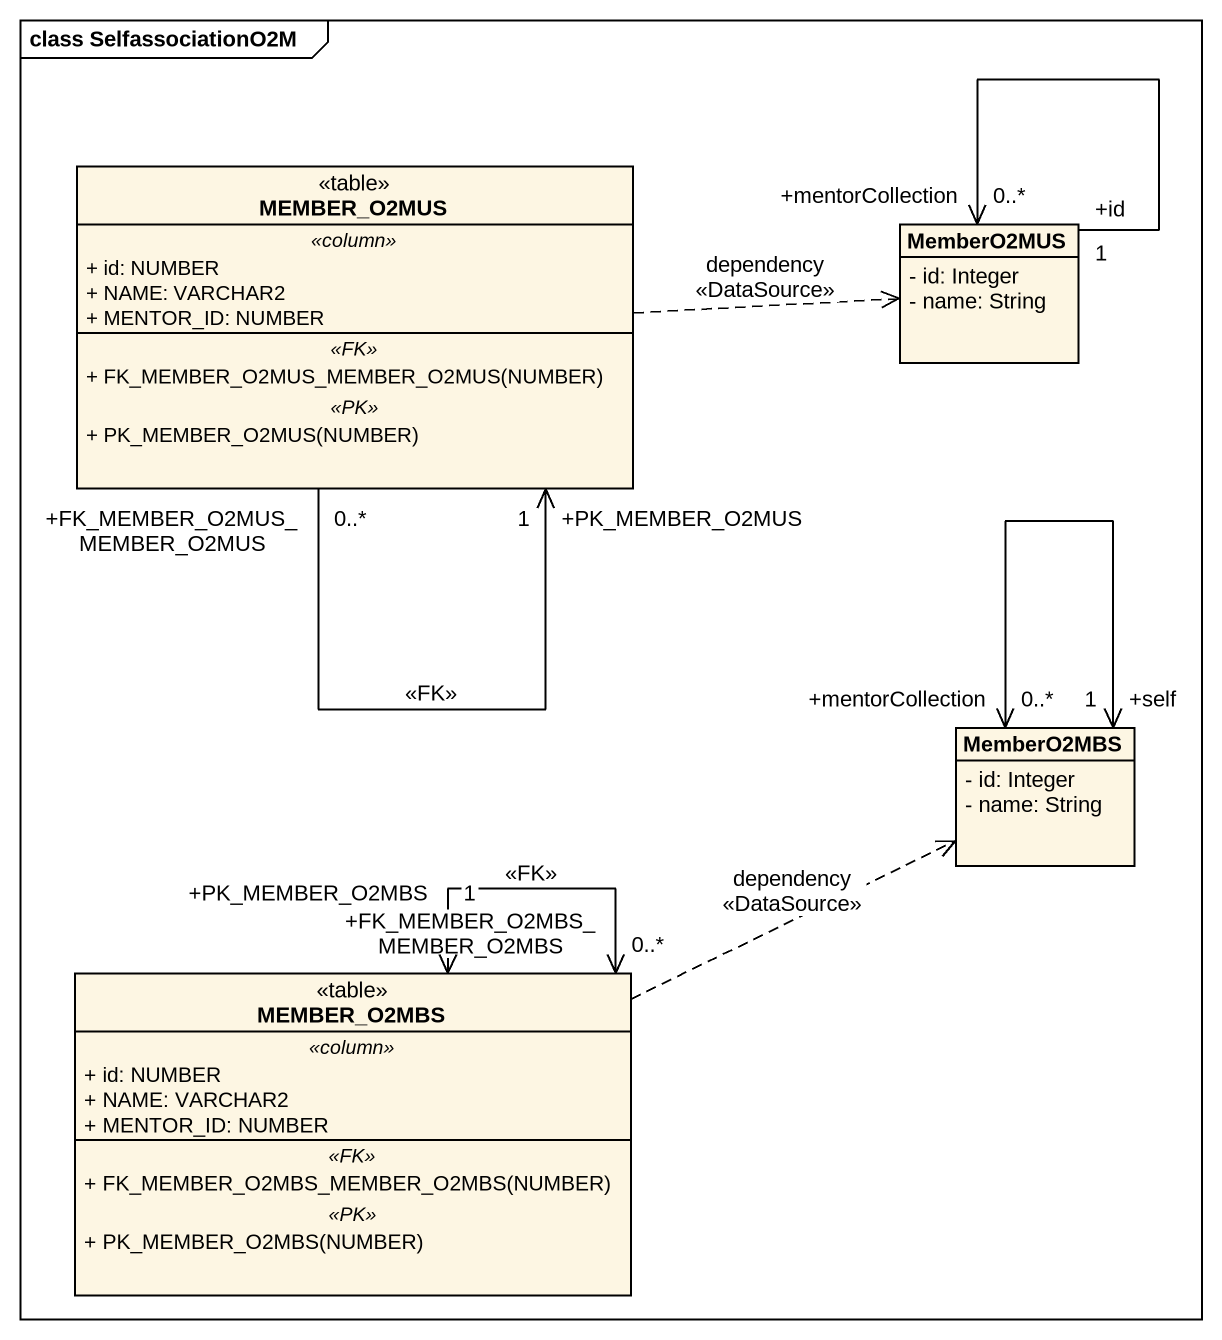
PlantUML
@startuml
mainframe class SelfassociationO2M
hide circle
hide empty members
skinparam classAttributeIconSize 0
class MEMBER_O2MUS <<table>> {
  .. <<column>> ..
  + id: NUMBER
  + NAME: VARCHAR2
  + MENTOR_ID: NUMBER
  .. <<FK>> ..
  + FK_MEMBER_O2MUS_MEMBER_O2MUS(NUMBER)
  .. <<PK>> ..
  + PK_MEMBER_O2MUS(NUMBER)
}
class MemberO2MUS {
  - id: Integer
  - name: String
}
class MemberO2MBS {
  - id: Integer
  - name: String
}
class MEMBER_O2MBS <<table>> {
  .. <<column>> ..
  + id: NUMBER
  + NAME: VARCHAR2
  + MENTOR_ID: NUMBER
  .. <<FK>> ..
  + FK_MEMBER_O2MBS_MEMBER_O2MBS(NUMBER)
  .. <<PK>> ..
  + PK_MEMBER_O2MBS(NUMBER)
}
MEMBER_O2MUS "+FK_MEMBER_O2MUS_MEMBER_O2MUS\n0..*" --> "+PK_MEMBER_O2MUS\n1" MEMBER_O2MUS : <<FK>>
MEMBER_O2MUS .right.> MemberO2MUS : dependency\n<<DataSource>>
MemberO2MUS "+id\n1" --> "+mentorCollection\n0..*" MemberO2MUS
MemberO2MBS "+self\n1" <--> "+mentorCollection\n0..*" MemberO2MBS
MEMBER_O2MBS .right.> MemberO2MBS : dependency\n<<DataSource>>
MEMBER_O2MBS "+FK_MEMBER_O2MBS_MEMBER_O2MBS\n0..*" <--> "+PK_MEMBER_O2MBS\n1" MEMBER_O2MBS : <<FK>>
@enduml
